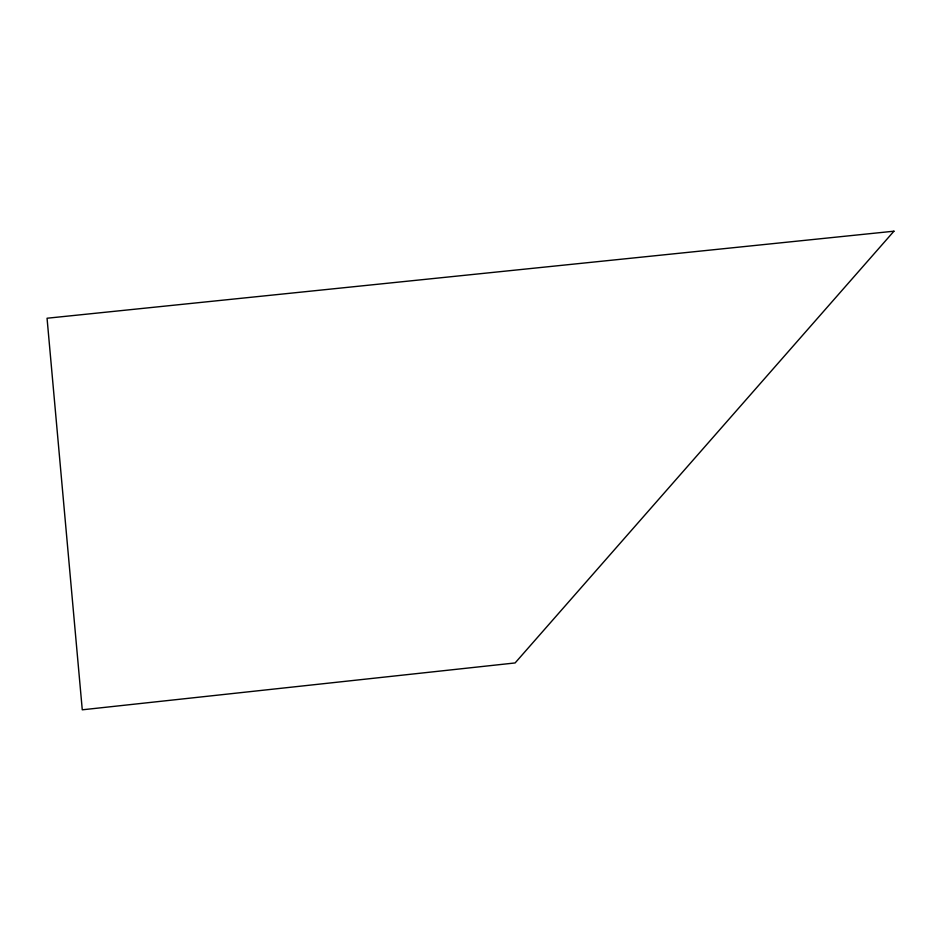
<?xml version="1.0" encoding="UTF-8"?>
<svg xmlns="http://www.w3.org/2000/svg" width="941" height="941" viewBox="0 0 941 941"><rect width="100%" height="100%" fill="white"/><g stroke="black" fill="none" stroke-linecap="round" stroke-linejoin="round"><path stroke-width="1.41" d="M893.95 231.192L515.103 662.946L82.267 709.808L47.05 318.234L893.95 231.192"/></g></svg>
